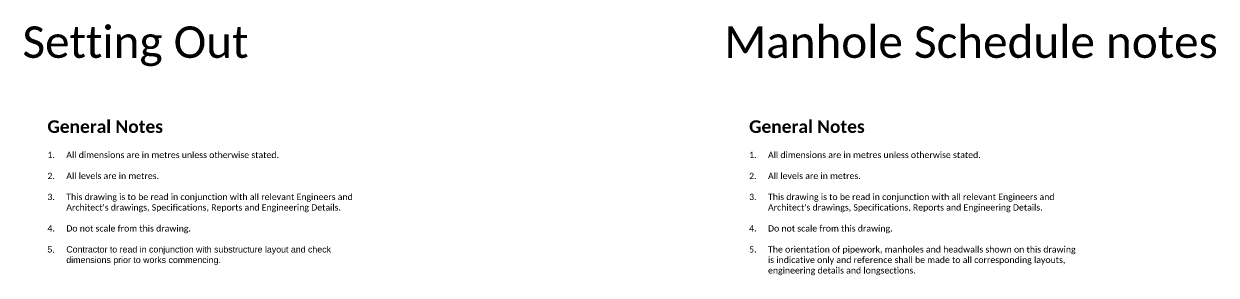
# Model space of a CAD drawing. Header units: metres. Extents: x -807634 to -806317, y 2043999 to 2044821.
# Drawn here: x -807633.8 to -807255.4, y 2044360.2 to 2044440 of the extents above; entities that cross this region are included whole.
import ezdxf

# ---------------------------------------------------------------- set-up
doc = ezdxf.new("R2010")
doc.units = ezdxf.units.M
doc.layers.add('0_JPP Notes', color=2, linetype='CONTINUOUS')
doc.layers.add('JPP_Text', color=2, linetype='CONTINUOUS')
doc.styles.get("Standard").update_dxf_attribs({"font": 'calibri.ttf', "height": 2})
doc.styles.add('STANDARD (NON ANNOTATIVE)', font='calibri.ttf', dxfattribs={"height": 2})

msp = doc.modelspace()

# ---------------------------------------------------------------- texts
at = {"layer": '0_JPP Notes', "char_height": 2, "width": 104.2778, "attachment_point": 1}
for s, insert in [("{\\fCalibri|b1|i0|c0|p34;\\H2x;General Notes\\P}\\P\\pxi-3,l3,t3;1.^IAll dimensions are in metres unless otherwise stated.\\P\\pi0,l0,tz;\\P\\pi-3,l3,t3;2.^IAll levels are in metres.\\P\\pi0,l0,tz;\\P\\pi-3,l3,t3;3.^IThis drawing is to be read in conjunction with all relevant Engineers and Architect's drawings, Specifications, Reports and Engineering Details. \\P\\pi0,l0,tz;\\P\\pi-3,l3,t3;4.^IDo not scale from this drawing.\\P\\pi0,l0,tz;\\P\\pi-3,l3,t3;{\\fArial|b0|i0|c0|p34;\\C2;5.^IContractor to read in conjunction with substructure layout and check dimensions prior to works commencing.}", (-807626.36, 2044409.36)), ("{\\fCalibri|b1|i0|c0|p34;\\H2x;General Notes}\\P\\P\\pxi-3,l3,t3;1.^IAll dimensions are in metres unless otherwise stated.\\P\\pi0,l0,tz;\\P\\pi-3,l3,t3;2.^IAll levels are in metres.\\P\\pi0,l0,tz;\\P\\pi-3,l3,t3;3.^IThis drawing is to be read in conjunction with all relevant Engineers and Architect's drawings, Specifications, Reports and Engineering Details. \\P\\pi0,l0,tz;\\P\\pi-3,l3,t3;4.^IDo not scale from this drawing.\\P\\pi0,l0,tz;\\P\\pi-3,l3,t3;5.^IThe orientation of pipework, manholes and headwalls shown on this drawing is indicative only and reference shall be made to all corresponding layouts, engineering details and longsections. ", (-807403.66, 2044409.36))]:
    msp.add_mtext(s, dxfattribs=dict(at, insert=insert))
at = {"layer": 'JPP_Text', "char_height": 10, "attachment_point": 1, "style": 'STANDARD (NON ANNOTATIVE)'}
for s, insert in [('Setting Out', (-807634.26, 2044439.19)), ('Manhole Schedule notes', (-807411.56, 2044439.19))]:
    msp.add_mtext_dynamic_manual_height_columns(s, width=181.4375, gutter_width=10, heights=[0], dxfattribs=dict(at, insert=insert))

doc.saveas('drawing.dxf')
